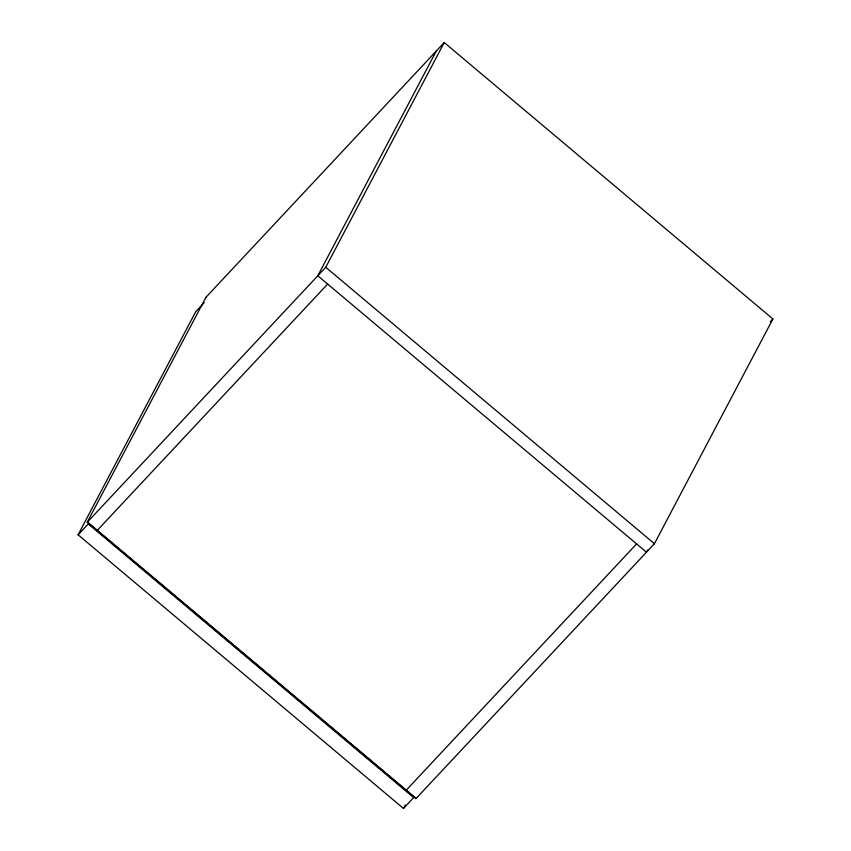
<?xml version="1.0" encoding="UTF-8"?>
<svg xmlns="http://www.w3.org/2000/svg" width="851" height="851" viewBox="0 0 851 851"><rect width="100%" height="100%" fill="white"/><g stroke="black" fill="none" stroke-linecap="round" stroke-linejoin="round"><path stroke-width="1.28" d="M78.101 534.79L88.259 523.929L413.639 797.589L403.48 808.45L78.101 534.79L195.677 311.796L204.144 302.743M205.708 297.552L444.233 42.55L772.899 318.965L654.419 543.704L415.884 798.706L87.217 522.28L205.974 297.265M436.286 51.049L317.795 275.777L646.462 552.203L647.696 549.863M87.217 522.28L325.752 267.278L444.233 42.55M403.48 808.45L405.331 804.929M97.078 530.577L327.656 284.074M770.251 321.806L772.899 318.965M406.023 790.409L636.601 543.906M325.752 267.278L654.419 543.704M87.483 522.003L416.15 798.419"/></g></svg>
